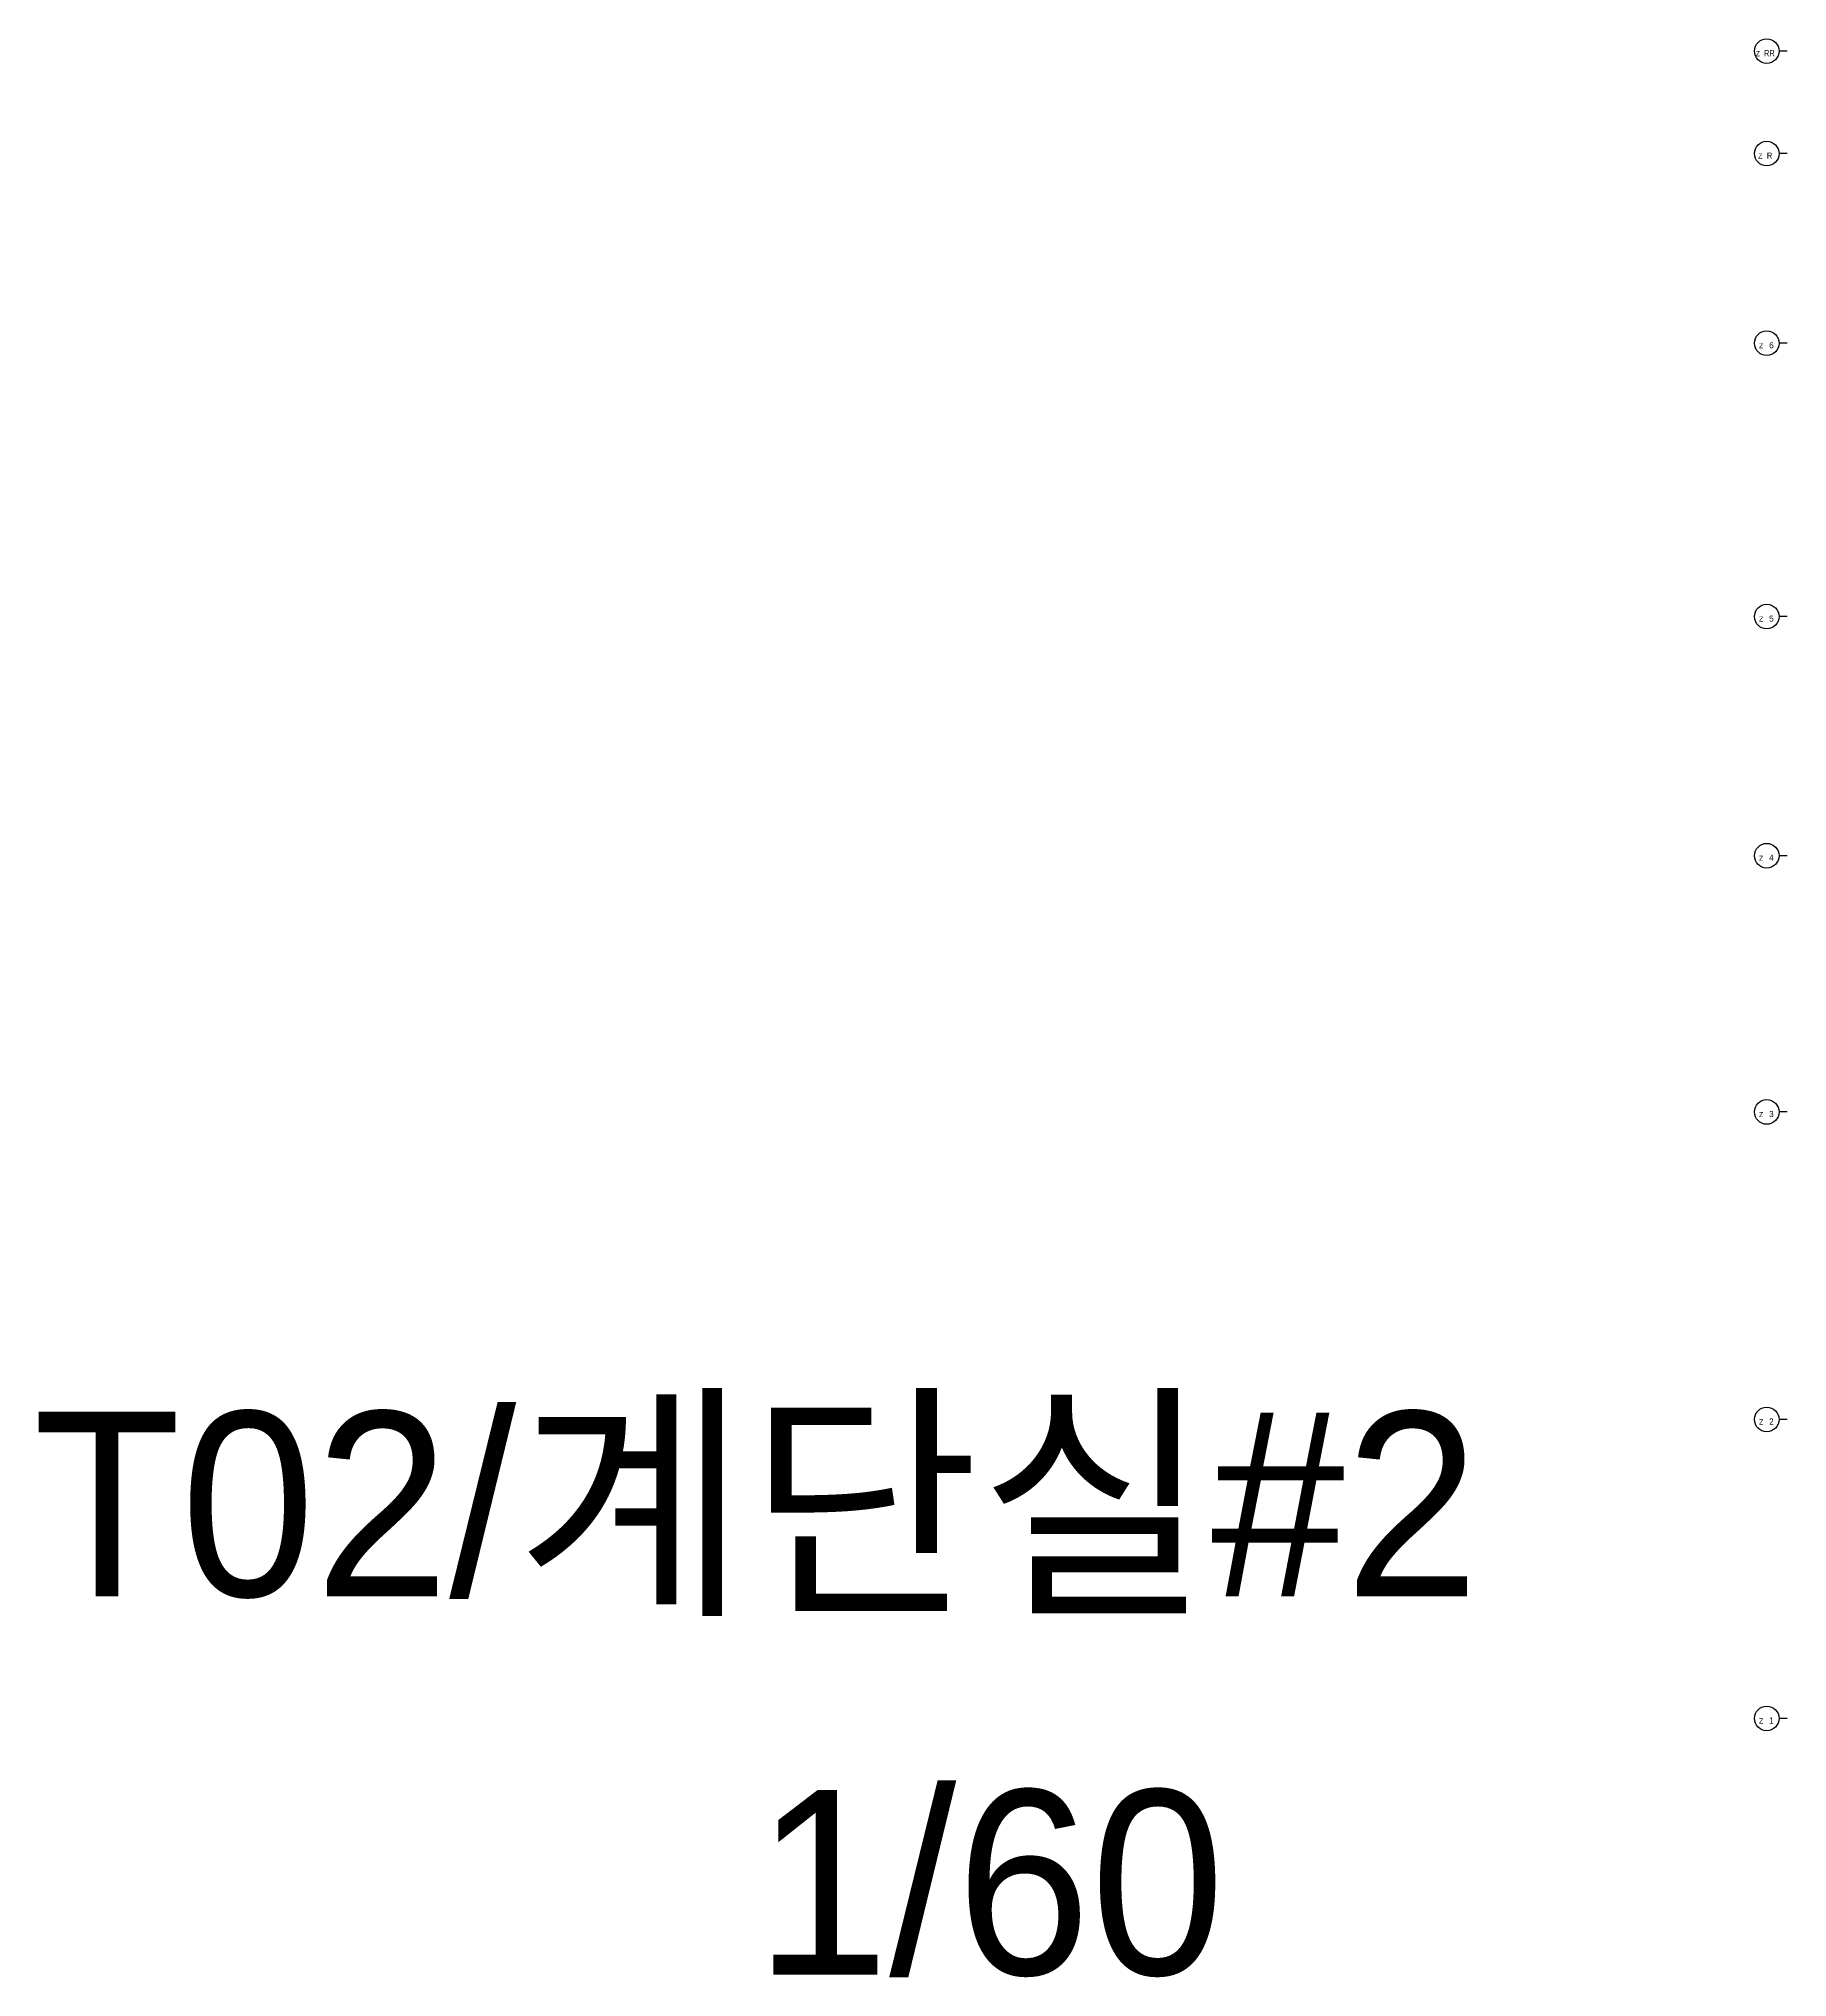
# Model space of a CAD drawing. Header units: millimetres. Extents: x -56316 to 123720, y -36837 to 55569.
# Drawn here: x -56316 to -5138, y -7575 to 49160 of the extents above; entities that cross this region are included whole.
import ezdxf

# ---------------------------------------------------------------- set-up
doc = ezdxf.new("R2010")
doc.units = ezdxf.units.MM
doc.header["$LTSCALE"] = 60
doc.layers.add('A-TEXT', color=3, linetype='Continuous', lineweight=9)
doc.layers.add('NOPLOT-DIM', color=191, linetype='Continuous', plot=False)
doc.styles.add('Gdim', font='Dotum.ttf')

msp = doc.modelspace()

# ---------------------------------------------------------------- linework, layer by layer
at = {"layer": 'NOPLOT-DIM', "elevation": 0}
for points in [[(-5137.8, 48800), (-5377.8, 48800, -1), (-6097.8, 48800, -1), (-5377.8, 48800, 0)], [(-5137.8, 45800), (-5377.8, 45800, -1), (-6097.8, 45800, -1), (-5377.8, 45800, 0)], [(-5137.8, 40250), (-5377.8, 40250, -1), (-6097.8, 40250, -1), (-5377.8, 40250, 0)], [(-5137.8, 32250), (-5377.8, 32250, -1), (-6097.8, 32250, -1), (-5377.8, 32250, 0)], [(-5137.8, 25250), (-5377.8, 25250, -1), (-6097.8, 25250, -1), (-5377.8, 25250, 0)], [(-5137.8, 17750), (-5377.8, 17750, -1), (-6097.8, 17750, -1), (-5377.8, 17750, 0)], [(-5137.8, 8750), (-5377.8, 8750, -1), (-6097.8, 8750, -1), (-5377.8, 8750, 0)], [(-5137.8, 0), (-5377.8, 0, -1), (-6097.8, 0, -1), (-5377.8, 0, 0)]]:
    msp.add_lwpolyline(points, format="xyb", dxfattribs=at)

# ---------------------------------------------------------------- texts
at = {"layer": 'A-TEXT', "style": 'Gdim'}
for s, p in [('T02/계단실#2', (-56474.9, 3575.7)), ('1/60', (-35351.3, -7497.9))]:
    msp.add_text(s, height=5400, dxfattribs=at).set_placement(p)
at = {"layer": 'NOPLOT-DIM', "style": 'Gdim'}
for s, height, p in [('Z', 150, (-6059.3, 48650.2)), ('Z', 150, (-5991.4, 45650.2, 0)), ('6', 180, (-5665.8, 40100.2, 0)), ('Z', 150, (-5964.9, 40100.2, 0)), ('Z', 150, (-5964.9, 32100.2, 0)), ('5', 180, (-5665.8, 32100.2, 0)), ('Z', 150, (-5964.9, 25100.2, 0)), ('4', 180, (-5665.8, 25100.2, 0)), ('Z', 150, (-5964.9, 17600.2, 0)), ('3', 180, (-5665.8, 17600.2, 0)), ('Z', 150, (-5964.9, 8600.2, 0)), ('2', 180, (-5665.8, 8600.2, 0)), ('Z', 150, (-5964.9, -149.8, 0)), ('1', 180, (-5665.8, -149.8, 0))]:
    msp.add_text(s, height=height, dxfattribs=at).set_placement(p)
at = {"layer": 'NOPLOT-DIM', "style": 'Gdim', "width": 0.8}
for s, p in [('RR', (-5820.5, 48650.2)), ('R', (-5733.8, 45650.2, 0))]:
    msp.add_text(s, height=180, dxfattribs=at).set_placement(p)

doc.saveas('drawing.dxf')
